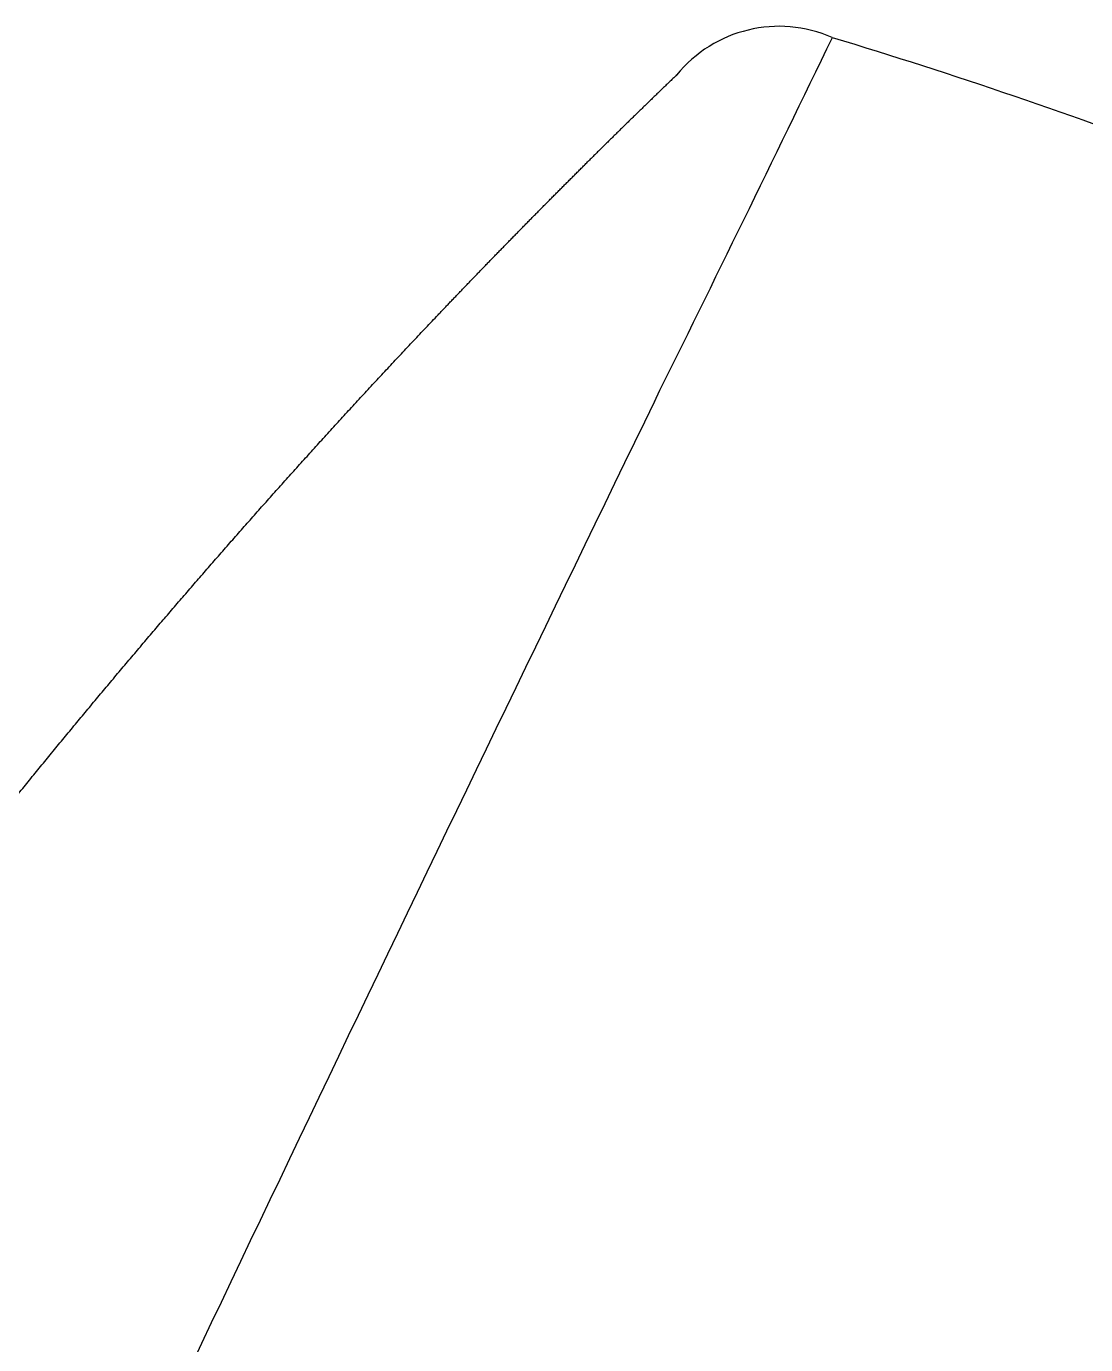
# Model space of a CAD drawing. Header units: millimetres. Extents: x 863 to 5283, y 810 to 2397.
# Drawn here: x 1730.926 to 1732.248, y 1446.255 to 1447.9 of the extents above; entities that cross this region are included whole.
import ezdxf

# ---------------------------------------------------------------- set-up
doc = ezdxf.new("R2010")
doc.units = ezdxf.units.MM
doc.layers.add('Wbudowane', color=175, linetype='Continuous')

# ---------------------------------------------------------------- blocks, each defined once
blk = doc.blocks.new('Z$W@#14502')
for centre, radius, start, end in [((-37.9959, 168.6167), 57.0004, 333.69054, 334.19915), ((13.2558, 143.6562), 0.1653, 66.3157, 140.7668), ((158.4318, 72.7153), 161.5891, 154.078184, 154.721724)]:
    blk.add_arc(centre, radius, start, end)
for points, degree in [([(13.3222, 143.8076), (13.6198, 143.7182), (13.9436, 143.5934), (14.2138, 143.4783)], 3), ([(13.1278, 143.7608), (13.1091, 143.7428), (13.0904, 143.7248), (13.0718, 143.7067), (13.0533, 143.6886), (13.0349, 143.6704), (13.0166, 143.6522)], 6), ([(12.83, 143.4615), (12.8605, 143.4936), (12.8912, 143.5255), (12.9222, 143.5574), (12.9534, 143.5891), (12.9849, 143.6207), (13.0166, 143.6522)], 6), ([(12.4778, 143.0703), (12.5343, 143.1365), (12.5917, 143.2023), (12.6499, 143.2677), (12.709, 143.3328), (12.769, 143.3974), (12.83, 143.4615)], 6), ([(11.8425, 142.2546), (11.942, 142.3935), (12.0437, 142.5314), (12.1479, 142.6681), (12.2547, 142.8036), (12.3646, 142.9377), (12.4778, 143.0703)], 6)]:
    blk.add_open_spline(points, degree=degree)

msp = doc.modelspace()

# ---------------------------------------------------------------- block references
at = {"layer": 'Wbudowane'}
msp.add_blockref('Z$W@#14502', (1718.6098, 1304.0786), dxfattribs=at)

doc.saveas('drawing.dxf')
